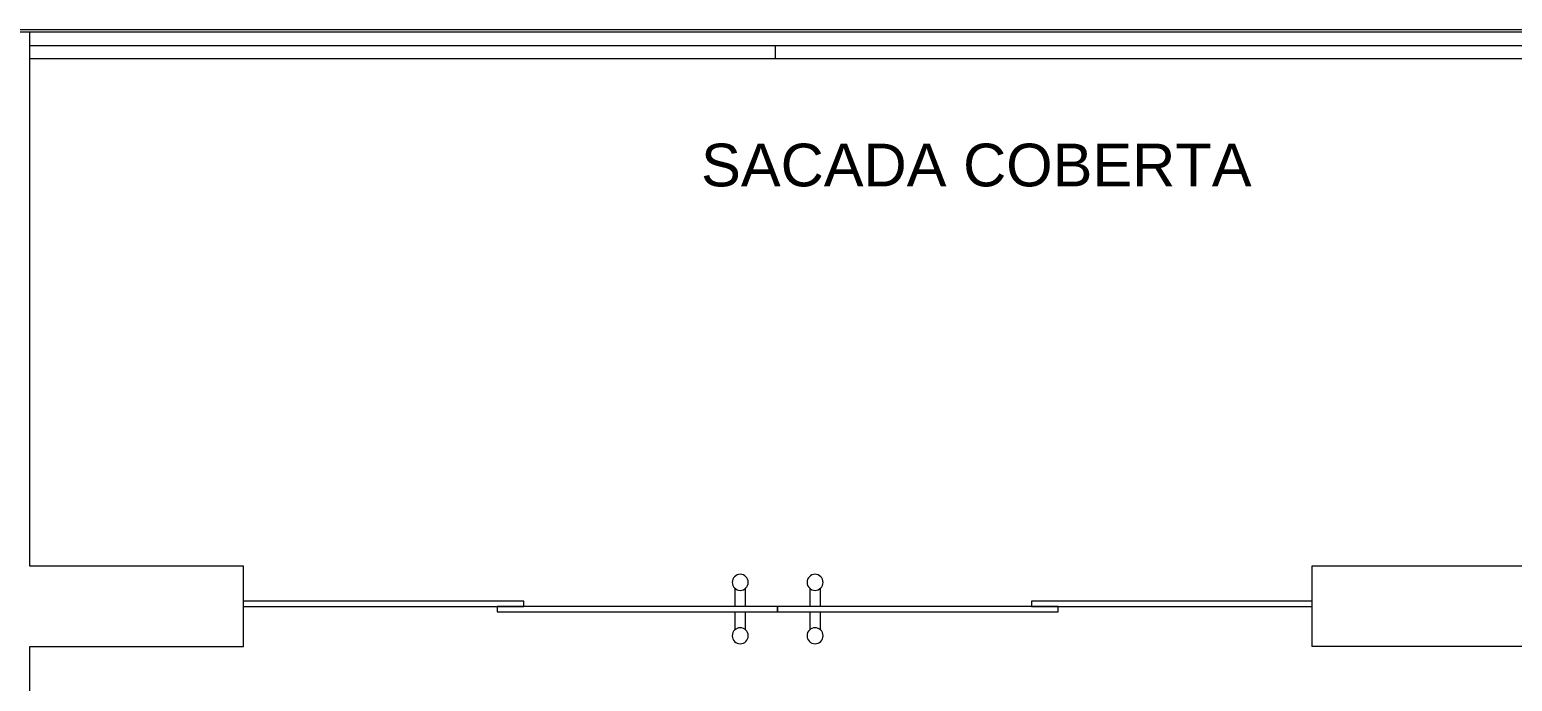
# Model space of a CAD drawing. Header units: millimetres. Extents: x 586.5 to 618.3, y 239.1 to 272.6.
# Drawn here: x 594.072 to 596.848, y 271.345 to 272.565 of the extents above; entities that cross this region are included whole.
import ezdxf

# ---------------------------------------------------------------- set-up
doc = ezdxf.new("R2010")
doc.units = ezdxf.units.MM
doc.header["$LTSCALE"] = 75
doc.linetypes.add('HIDDEN', pattern=[0.375, 0.25, -0.125])
for name, color, linetype, lineweight in [('A Arquitetura LRZ', 252, 'Continuous', 9), ('A Cumbuca LRZ', 254, 'HIDDEN', 9), ('A Esquadrias LRZ', 252, 'Continuous', 9)]:
    doc.layers.add(name, color=color, linetype=linetype, lineweight=lineweight)
doc.styles.add('R80', font='arial.ttf')

msp = doc.modelspace()

# ---------------------------------------------------------------- linework, layer by layer
at = {"layer": 'A Arquitetura LRZ'}
for p, q in [((594.072, 272.5604), (593.922, 272.5604)), ((594.072, 271.5604), (594.072, 272.5604)), ((594.472, 271.5604), (594.072, 271.5604)), ((594.472, 271.4104), (594.472, 271.5604)), ((597.0375, 271.5604), (596.472, 271.5604)), ((596.472, 271.5604), (596.472, 271.4104)), ((594.072, 271.4104), (594.472, 271.4104)), ((594.072, 263.6104), (594.072, 271.4104)), ((598.3475, 271.4104), (596.472, 271.4104))]:
    msp.add_line(p, q, dxfattribs=at)
at = {"layer": 'A Esquadrias LRZ'}
for p, q in [((586.6455, 272.5654), (601.3485, 272.5654)), ((601.3475, 272.5604), (594.072, 272.5604)), ((594.072, 272.5359), (595.4671, 272.5359)), ((595.4671, 272.5359), (596.9372, 272.5359)), ((595.4671, 272.5359), (595.4671, 272.5109)), ((595.4671, 272.5359), (595.4671, 272.5109)), ((595.4671, 272.5109), (594.072, 272.5109)), ((596.9372, 272.5109), (595.4671, 272.5109)), ((594.997, 271.4954), (594.472, 271.4954)), ((594.997, 271.4854), (594.997, 271.4954)), ((595.392, 271.5195), (595.392, 271.4854)), ((595.412, 271.4854), (595.412, 271.5193)), ((595.532, 271.5195), (595.532, 271.4854)), ((595.552, 271.4854), (595.552, 271.5193)), ((596.472, 271.4954), (595.947, 271.4954)), ((595.947, 271.4954), (595.947, 271.4854)), ((594.472, 271.4854), (594.997, 271.4854)), ((595.3915, 271.4854), (594.947, 271.4854)), ((594.947, 271.4854), (594.947, 271.4754)), ((594.947, 271.4754), (595.3915, 271.4754)), ((595.412, 271.4854), (595.392, 271.4854)), ((595.392, 271.4754), (595.392, 271.4413)), ((595.392, 271.4754), (595.412, 271.4754)), ((595.472, 271.4854), (595.412, 271.4854)), ((595.412, 271.4415), (595.412, 271.4754)), ((595.412, 271.4754), (595.472, 271.4754)), ((595.532, 271.4854), (595.472, 271.4854)), ((595.472, 271.4854), (595.472, 271.4754)), ((595.472, 271.4754), (595.472, 271.4854)), ((595.472, 271.4754), (595.532, 271.4754)), ((595.552, 271.4854), (595.532, 271.4854)), ((595.532, 271.4754), (595.532, 271.4413)), ((595.532, 271.4754), (595.552, 271.4754)), ((595.997, 271.4854), (595.552, 271.4854)), ((595.552, 271.4415), (595.552, 271.4754)), ((595.552, 271.4754), (595.997, 271.4754)), ((595.947, 271.4854), (596.472, 271.4854)), ((595.997, 271.4754), (595.997, 271.4854))]:
    msp.add_line(p, q, dxfattribs=at)
for centre, start, end in [((595.402, 271.5304), 0, 180), ((595.402, 271.5304), 180, 0), ((595.542, 271.5304), 0, 180), ((595.542, 271.5304), 180, 0), ((595.402, 271.4304), 0, 180), ((595.542, 271.4304), 0, 180), ((595.402, 271.4304), 180, 0), ((595.542, 271.4304), 180, 0)]:
    msp.add_arc(centre, 0.015, start, end, dxfattribs=at)

# ---------------------------------------------------------------- texts
at = {"layer": 'A Cumbuca LRZ', "style": 'R80'}
msp.add_text('SACADA COBERTA', height=0.08, dxfattribs=at).set_placement((595.3286, 272.2719))

doc.saveas('drawing.dxf')
